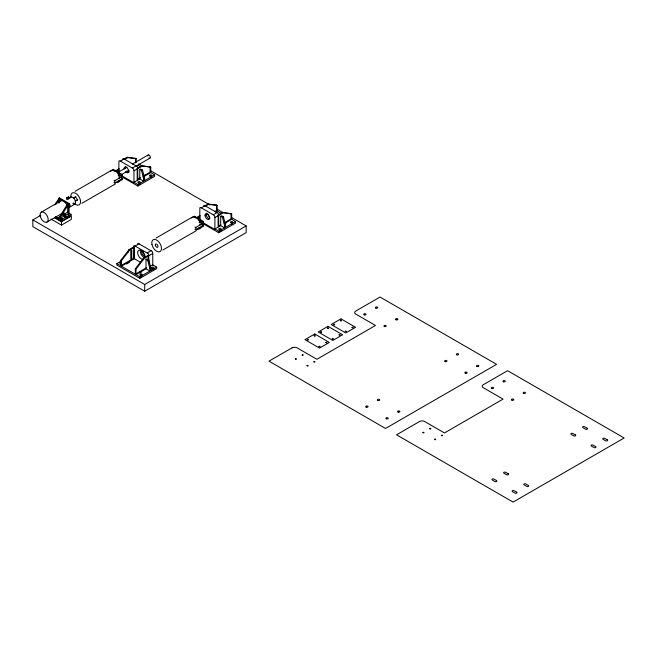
<?xml version="1.0" encoding="UTF-8"?>
<svg xmlns="http://www.w3.org/2000/svg" width="657" height="657" viewBox="0 0 657 657"><rect width="100%" height="100%" fill="white"/><g stroke="black" fill="none" stroke-linecap="round" stroke-linejoin="round"><path stroke-width="0.99" d="M139.76 178.934L139.76 169.588L141.542 170.615L143.653 178.934L143.653 181.184L139.76 178.934L133.954 182.276L137.855 184.527L154.65 174.828L154.65 176.322L137.855 186.021L121.044 176.322M144.622 180.618L144.622 178.375L142.512 170.056L140.729 169.021L139.76 169.588M145.994 268.795L145.994 259.449L147.776 260.476L149.886 268.795L149.886 271.045L145.994 268.795L135.966 274.585L135.966 269.132L144.368 258.332L152.761 253.43L152.572 252.206A1.716 0.994 60 0 0 152.112 251.409L138.2 243.377A1.716 0.994 60 0 0 137.74 243.64L137.551 244.708M150.855 270.479L150.855 268.237L148.745 259.917L146.963 258.883L145.994 259.449M220.695 225.663L220.695 216.317L222.485 217.344L224.595 225.671L224.595 227.913L220.695 225.663L214.896 229.014L218.797 231.256L235.592 221.565L235.592 223.06L218.797 232.759L201.986 223.052M225.565 227.355L225.565 225.105L223.454 216.785L221.664 215.759L220.695 216.317M66.472 198.816L68.574 197.979L66.636 199.096L66.554 197.938L67.975 198.751L69.913 197.626L68.517 196.821M59.738 216.736L67.77 203.489L67.728 212.531M62.3 220.128L61.224 220.456M203.58 206.15L203.76 205.526A1.716 0.994 60 0 1 204.22 205.263L218.132 213.287A1.716 0.994 60 0 1 218.592 214.083L218.781 226.764M118.736 177.719L119.549 178.187L119.894 177.513M199.72 224.374L200.484 224.916L200.738 224.201M122.662 159.24L122.826 158.797A1.716 0.994 60 0 1 123.286 158.526L137.19 166.558A1.716 0.994 60 0 1 137.65 167.354L137.839 180.034M68.418 196.845L68.41 197.716M128.09 252.157L129.002 249.635L133.667 246.95L134.315 247.319L134.315 258.718L121.405 266.175L121.405 260.722L129.807 249.931L134.315 247.319M195.474 217.771L194.842 217.212M70.012 197.683L68.114 198.734M54.671 204.902L59.352 197.88L69.059 203.489L69.059 213.213L65.306 215.381M55.837 204.417L59.352 198.628M59.697 216.802L59.483 217.138A1.618 1.322 -56.3 0 1 58.391 218.083M148.876 263.326L148.687 254.448A1.716 0.994 60 0 0 148.227 253.651L134.315 245.619A1.716 0.994 60 0 0 133.856 245.882L133.667 258.349L131.753 259.449L131.753 250.103L130.784 250.662L130.784 260.016L120.757 265.806L120.757 260.353L129.158 249.553L129.807 249.931M146.503 267.744L135.317 274.207L135.317 268.754L143.719 257.963L148.227 255.351L148.876 255.729M69.626 206.265L68.673 206.027M68.681 205.896L68.96 205.46L69.806 205.945A4.123 2.382 60 0 0 69.806 205.378L69.125 204.984M114.392 171.165L113.76 170.492M67.885 198.751L68.944 198.751M69.387 206.438L68.656 206.865M118.753 172.955L118.942 161.039A1.716 0.994 60 0 1 119.393 160.776L120.371 161.113L127.146 157.253L135.547 158.345L136.196 158.723L136.196 162.361M124.789 159.364L127.795 157.631L136.196 158.723M75.103 191.327L110.179 171.083M122.079 174.483L113.489 169.522L110.581 171.206A6.866 3.967 60 0 1 114.876 170.697A6.866 3.967 60 0 1 119.172 176.166L122.112 174.573A6.866 3.967 60 0 1 122.547 176.248L114.778 180.732L114.006 180.289M41.268 212.178L60.699 200.968M66.472 198.069L68.574 196.854M114.852 171.247L119.27 168.701M231.946 217.713L246.153 225.918L246.153 232.644L144.704 291.215L32.85 226.64L32.85 219.914L40.791 215.324M73.329 198.159L75.974 196.64M118.203 172.257L126.998 167.174M132.279 164.127L148.112 154.986M69.059 203.489L59.352 218.822L63.557 216.391L65.503 217.508L63.557 213.665L64.526 213.106L66.472 216.95L65.174 216.202M120.371 161.113L132.336 168.028L136.221 165.778M75.161 201.338L77.805 199.81M121.791 174.417L128.829 170.352M136.746 165.778L149.944 158.156M68.656 205.723L69.527 205.239M69.018 207.53L74.684 204.253M140.639 177.677L137.19 179.665L137.19 168.266L141.707 165.663L150.757 167.124L150.757 172.577L143.234 176.922M121.775 175.797L133.954 182.761L133.954 170.828L142.355 166.032L150.757 167.124M46.992 222.091L62.883 212.917M114.006 182.531L114.778 182.975L122.547 178.49L120.231 177.152M116.618 182.539A6.866 3.967 60 0 0 119.172 181.398L122.079 179.714A6.866 3.967 60 0 0 122.547 178.49M81.903 203.268L115.575 183.829M57.726 217.886L67.77 212.088M141.542 170.615L142.512 170.056M55.303 216.482L61.29 219.939L71.005 214.33L71.005 215.825L61.29 221.434L54.49 217.508M54.515 217.713L61.495 221.738L71.309 216.079L71.309 219.438L61.495 225.105L51.024 219.06M143.538 175.945L145.542 174.787M143.218 176.183L150.108 172.208L154.65 174.828M143.653 178.934L144.622 178.375M135.285 245.964L139.169 243.714M199.687 219.684L199.876 207.768A1.716 0.994 60 0 1 200.336 207.505L201.305 207.842L208.088 203.982L216.49 205.083L217.138 205.452L217.138 210.905L215.414 211.899M204.976 206.528L208.737 204.36L217.138 205.452M156.046 238.064L191.121 217.812M203.021 221.212L194.431 216.252L191.516 217.935A6.866 3.967 60 0 1 195.811 217.426A6.866 3.967 60 0 1 200.106 222.895L203.054 221.302A6.866 3.967 60 0 1 203.489 222.978L195.712 227.462L194.948 227.018M149.747 266.619L152.761 264.886L156.662 267.136L156.662 268.631L139.859 278.33L116.856 265.05L116.856 263.556L121.282 261.001M195.794 217.976L200.213 215.43M214.814 211.497L216.49 210.527L221.483 213.418M147.258 252.871L151.143 250.629M201.305 207.842L213.279 214.757L217.163 212.515M220.719 224.899L218.132 226.394L218.132 214.995L222.649 212.392L231.699 213.862L231.699 219.315L225.006 223.175M202.717 222.534L214.896 229.49L214.896 217.557L218.781 215.315M231.699 213.862L223.298 212.761L218.781 215.365L218.132 214.995M194.948 229.26L195.712 229.704L203.489 225.22L201.173 223.881M197.314 229.227A6.866 3.967 60 0 0 200.106 228.127L203.021 226.443A6.866 3.967 60 0 0 203.489 225.22M162.846 249.997L196.517 230.558M147.776 260.476L148.745 259.917M222.485 217.344L223.454 216.785M224.16 222.912L231.05 218.937L235.592 221.565M141.789 271.916L139.785 273.066L139.785 271.571M149.886 268.795L150.855 268.237M224.595 225.671L225.565 225.105M116.856 263.556L139.859 276.835L156.662 267.136M32.85 219.914L144.704 284.489L246.153 225.918M200.344 221.187C202.29 219.881 197.511 220.9 201.173 221.639M68.271 216.588L69.084 216.12M127.146 157.253L127.795 157.631M138.734 163.905L142.355 166.032M150.281 170.565L209.755 204.902M216.859 209L223.298 212.761M137.937 165.178L140.541 166.681M137.19 168.266L137.839 168.635M119.459 174.466L120.231 174.91M118.211 175.616L119.172 176.166M199.153 222.345L200.106 222.895M121.126 179.164L122.079 179.714M202.069 225.893L203.021 226.443M118.695 181.118L119.172 181.398M199.153 227.577L200.106 228.127M68.673 204.885L69.387 205.296M69.059 213.213L71.005 214.33M143.719 257.963L144.368 258.332M134.315 258.718L140.401 262.233M120.757 260.353L121.405 260.722M135.317 268.754L135.966 269.132M213.279 214.757L214.248 215.537A1.716 0.994 60 0 1 214.708 216.325L214.896 217.557M132.336 168.028L133.305 168.8A1.716 0.994 60 0 1 133.765 169.596L133.954 170.828M231.05 213.484L231.05 218.937M226.484 221.516L226.484 223.01M218.797 231.256L218.797 232.759M216.49 205.083L216.49 210.527M152.761 253.43L152.761 265.362M150.108 166.755L150.108 172.208M148.227 255.351L148.227 260.106M144.704 284.489L144.704 291.215M139.859 276.835L139.859 278.33M137.855 184.527L137.855 186.021M135.547 158.345L135.547 162.895M69.823 204.286L69.823 205.846M68.41 213.582L68.41 203.867L58.703 198.258L58.703 203.12M63.557 213.665L63.557 216.391M61.495 221.738L61.495 225.105M61.29 219.939L61.29 221.434M59.352 197.88L59.352 202.742M151.792 177.193A1.142 0.657 0 0 1 151.044 177.62M150.141 176.413A1.142 0.657 0 0 1 151.258 176.413M140.097 183.944A1.142 0.657 0 0 1 139.35 184.371M117.923 171.658A1.142 0.657 0 0 1 119.262 171.469M198.8 218.436A1.142 0.657 0 0 1 200.089 218.181M232.726 223.922A1.142 0.657 0 0 1 231.642 224.382M221.039 230.673A1.142 0.657 0 0 1 220.292 231.1M219.134 230.007A1.142 0.657 0 0 1 220.399 229.868M153.795 269.493A1.142 0.657 0 0 1 153.048 269.92M152.054 268.754A1.142 0.657 0 0 1 153.434 268.787M142.101 276.244A1.142 0.657 0 0 1 141.362 276.671M140.13 275.62A1.142 0.657 0 0 1 141.887 275.62M120.354 263.777A1.142 0.657 0 0 1 121.266 263.777M129.248 171.05A5.108 2.948 60 0 1 128.583 170.36M119.262 171.19A1.142 0.657 0 0 1 117.66 170.582A1.142 0.657 0 0 1 119.262 169.974M129.043 171.986A3.203 1.848 60 0 1 126.776 171.083M125.438 168.586A3.203 1.848 60 0 1 125.717 166.599M124.124 169.046A3.203 1.848 60 0 1 126.358 167.248A3.203 1.848 60 0 1 128.575 171.633A3.203 1.848 60 0 1 125.52 171.805M147.743 155.964A1.831 1.059 60 0 1 148.991 155.052A1.831 1.059 60 0 1 150.322 157.368A1.831 1.059 60 0 1 148.917 157.992M144.893 257.766A5.108 2.948 60 0 1 141.345 254.661A5.108 2.948 60 0 1 140.426 250.038M142.93 259.359A5.108 2.948 60 0 1 137.756 253.602A5.108 2.948 60 0 1 141.37 250.588A5.108 2.948 60 0 1 144.745 257.856M121.266 263.49A1.142 0.657 0 0 1 119.664 262.89A1.142 0.657 0 0 1 121.266 262.283M144.934 256.115A3.203 1.848 60 0 1 142.216 253.972A3.203 1.848 60 0 1 142.002 250.662M144.951 254.949A3.203 1.848 60 0 1 142.898 250.925M209.846 217.451A5.108 2.948 60 0 1 207.817 213.936M200.089 217.943A1.142 0.657 0 0 1 198.603 217.311A1.142 0.657 0 0 1 200.089 216.687M209.985 218.715A3.203 1.848 60 0 1 206.947 216.785A3.203 1.848 60 0 1 206.791 213.197M198.348 219.66A1.881 1.084 60 0 1 198.595 219.75M194.07 217.056A6.866 3.967 60 0 1 194.431 216.252M195.712 227.462A6.866 3.967 60 0 1 195.712 229.704M74.372 198.028A1.881 1.084 60 0 1 75.727 197.404A1.881 1.084 60 0 1 77.025 199.629A1.881 1.084 60 0 1 75.826 200.516M70.964 197.453A6.866 3.967 60 0 1 75.35 193.125A6.866 3.967 60 0 1 80.54 202.184A6.866 3.967 60 0 1 74.545 203.695M113.07 170.557A6.866 3.967 60 0 1 113.489 169.522M114.778 180.732A6.866 3.967 60 0 1 114.778 182.975M59.795 202.028A5.724 3.301 60 0 1 63.146 201.034A5.724 3.301 60 0 1 66.948 205.321M67.835 199.424A4.123 2.382 60 0 1 68.073 198.808M69.839 198.077A4.123 2.382 60 0 1 74.709 199.539A4.123 2.382 60 0 1 73.428 204.384M73.108 203.744C74.643 204.549 73.568 201.395 73.108 203.744M60.929 218.592L62.3 218.674L60.961 218.51M67.728 197.839C68.862 199.334 69.65 196.583 67.745 197.798M67.728 214.667C68.862 216.161 69.65 213.41 67.745 214.625M295.338 358.968C296.948 360.381 296.709 357.63 295.338 358.968M302.13 355.043C303.526 356.521 303.715 353.712 302.13 355.043M307.312 339.718C308.683 341.172 308.979 338.404 307.328 339.677M306.991 365.694C308.232 367.189 308.839 364.356 306.991 365.694M314.112 335.793C315.303 337.271 316.009 334.528 314.12 335.752M313.791 361.769C314.966 363.264 315.705 360.463 313.8 361.736M318.965 346.444C320.255 347.939 320.764 345.114 318.965 346.444M320.591 332.056C321.996 333.518 322.193 330.693 320.591 332.056M325.765 342.519C327.046 344.013 327.547 341.18 325.765 342.519M327.383 328.13L328.755 328.213L327.416 328.048M332.245 338.782C333.83 340.211 333.616 337.435 332.245 338.782M333.542 324.574C334.848 326.061 335.325 323.211 333.542 324.574M339.045 334.856C340.4 336.31 340.728 333.575 339.053 334.815M340.334 320.649C341.739 322.135 341.895 319.31 340.334 320.649M345.196 331.3L346.559 331.383L345.221 331.227M351.996 327.383C353.17 328.861 353.918 326.127 352.004 327.342M422.894 432.618C424.397 434.055 424.323 431.329 422.911 432.577M429.694 428.692C430.885 430.171 431.6 427.428 429.703 428.651M434.556 439.344C435.862 440.831 436.338 437.981 434.556 439.344M441.348 435.419C442.752 436.905 442.908 434.08 441.348 435.419M118.736 173.974C119.837 175.559 120.601 172.734 118.736 173.974M128.632 262.053L125.963 263.597L126.629 263.983L129.298 262.439L128.632 262.053M314.736 333.994L304.922 339.661L319.532 348.103L329.346 342.437L314.736 333.994M328.007 326.332L318.193 331.999L332.812 340.441L342.625 334.774L328.007 326.332M340.958 318.859L331.144 324.525L345.763 332.959L355.577 327.293L340.958 318.859M291.971 347.89L268.984 361.161L385.536 428.454L496.585 364.339L380.033 297.046L355.741 311.073A3.663 2.119 0 0 0 355.741 314.062L375.492 325.461L316.904 359.289L297.153 347.89A3.663 2.119 0 0 0 291.971 347.89M419.536 421.531L396.549 434.803L513.101 502.096L624.15 437.981L507.598 370.696L483.297 384.723A3.663 2.119 0 0 0 483.297 387.712L503.048 399.111L444.461 432.938L424.709 421.531A3.663 2.119 0 0 0 419.536 421.531M587.161 428.233L584.574 426.738A1.142 0.657 0 0 0 582.956 426.738A1.142 0.657 0 0 0 582.956 427.674L585.543 429.169A1.142 0.657 0 0 0 587.161 429.169A1.142 0.657 0 0 0 587.161 428.233M607.298 439.862L604.711 438.367A1.142 0.657 0 0 0 603.093 438.367A1.142 0.657 0 0 0 603.093 439.303L605.68 440.798A1.142 0.657 0 0 0 607.298 440.798A1.142 0.657 0 0 0 607.298 439.862M575.409 434.95L572.814 433.456A1.142 0.657 0 0 0 571.196 433.456A1.142 0.657 0 0 0 571.196 434.384L573.783 435.878A1.142 0.657 0 0 0 575.409 435.878A1.142 0.657 0 0 0 575.409 434.95M595.603 446.612L593.016 445.118A1.142 0.657 0 0 0 591.399 445.118A1.142 0.657 0 0 0 591.399 446.046L593.985 447.548A1.142 0.657 0 0 0 595.603 447.548A1.142 0.657 0 0 0 595.603 446.612M508.165 473.771L505.57 472.276A1.142 0.657 0 0 0 503.952 472.276A1.142 0.657 0 0 0 503.952 473.212L506.547 474.707A1.142 0.657 0 0 0 508.165 474.707A1.142 0.657 0 0 0 508.165 473.771M528.368 485.433L525.772 483.938A1.142 0.657 0 0 0 524.155 483.938A1.142 0.657 0 0 0 524.155 484.874L526.742 486.369A1.142 0.657 0 0 0 528.368 486.369A1.142 0.657 0 0 0 528.368 485.433M496.47 480.522L493.883 479.027A1.142 0.657 0 0 0 492.265 479.027A1.142 0.657 0 0 0 492.265 479.955L494.852 481.458A1.142 0.657 0 0 0 496.47 481.458A1.142 0.657 0 0 0 496.47 480.522M516.673 492.183L514.078 490.689A1.142 0.657 0 0 0 512.46 490.689A1.142 0.657 0 0 0 512.46 491.625L515.055 493.12A1.142 0.657 0 0 0 516.673 493.12A1.142 0.657 0 0 0 516.673 492.183M503.549 381.799A1.142 0.657 0 0 0 505.266 381.224A1.142 0.657 0 0 0 503.549 380.649A1.142 0.657 0 0 0 503.549 381.799M523.645 393.42A1.142 0.657 0 0 0 525.46 392.952A1.142 0.657 0 0 0 523.851 392.286A1.142 0.657 0 0 0 523.645 393.42M511.959 400.17A1.142 0.657 0 0 0 513.766 399.702A1.142 0.657 0 0 0 512.156 399.037A1.142 0.657 0 0 0 511.959 400.17M491.855 388.55A1.142 0.657 0 0 0 493.571 387.975A1.142 0.657 0 0 0 491.855 387.4A1.142 0.657 0 0 0 491.855 388.55M366.294 407.2A1.142 0.657 0 0 0 368.019 406.634A1.142 0.657 0 0 0 366.294 406.059A1.142 0.657 0 0 0 366.294 407.2M377.989 400.45A1.142 0.657 0 0 0 379.705 399.883A1.142 0.657 0 0 0 377.989 399.308A1.142 0.657 0 0 0 377.989 400.45M386.497 418.862A1.142 0.657 0 0 0 388.213 418.295A1.142 0.657 0 0 0 386.497 417.721A1.142 0.657 0 0 0 386.497 418.862M398.191 412.111A1.142 0.657 0 0 0 399.908 411.545A1.142 0.657 0 0 0 398.191 410.97A1.142 0.657 0 0 0 398.191 412.111M465.337 373.258A1.142 0.657 0 0 0 467.143 372.79A1.142 0.657 0 0 0 465.542 372.117A1.142 0.657 0 0 0 465.337 373.258M477.023 366.507A1.142 0.657 0 0 0 478.838 366.039A1.142 0.657 0 0 0 477.228 365.366A1.142 0.657 0 0 0 477.023 366.507M445.232 361.629A1.142 0.657 0 0 0 446.949 361.054A1.142 0.657 0 0 0 445.232 360.488A1.142 0.657 0 0 0 445.232 361.629M456.829 354.846A1.142 0.657 0 0 0 458.635 354.378A1.142 0.657 0 0 0 457.026 353.704A1.142 0.657 0 0 0 456.829 354.846M364.29 314.9A1.142 0.657 0 0 0 366.006 314.325A1.142 0.657 0 0 0 364.29 313.759A1.142 0.657 0 0 0 364.29 314.9M384.394 326.521A1.142 0.657 0 0 0 386.201 326.061A1.142 0.657 0 0 0 384.6 325.387A1.142 0.657 0 0 0 384.394 326.521M396.089 319.778A1.142 0.657 0 0 0 397.896 319.31A1.142 0.657 0 0 0 396.286 318.637A1.142 0.657 0 0 0 396.089 319.778M375.886 308.108A1.142 0.657 0 0 0 377.693 307.648A1.142 0.657 0 0 0 376.091 306.975A1.142 0.657 0 0 0 375.886 308.108M150.125 176.068A1.142 0.657 0 0 0 151.841 175.493A1.142 0.657 0 0 0 150.125 174.926A1.142 0.657 0 0 0 150.125 176.068M138.43 182.818A1.142 0.657 0 0 0 140.155 182.244A1.142 0.657 0 0 0 138.43 181.677A1.142 0.657 0 0 0 138.43 182.818M140.442 275.119A1.142 0.657 0 0 0 142.158 274.552A1.142 0.657 0 0 0 140.442 273.977A1.142 0.657 0 0 0 140.442 275.119M152.128 268.368A1.142 0.657 0 0 0 153.853 267.801A1.142 0.657 0 0 0 152.128 267.227A1.142 0.657 0 0 0 152.128 268.368M231.067 222.797A1.142 0.657 0 0 0 232.783 222.23A1.142 0.657 0 0 0 231.067 221.655A1.142 0.657 0 0 0 231.067 222.797M219.274 229.515A1.142 0.657 0 0 0 221.089 229.047A1.142 0.657 0 0 0 219.479 228.373A1.142 0.657 0 0 0 219.274 229.515M205.058 215.71A3.203 1.848 60 0 0 208.721 219.446A3.203 1.848 60 0 0 208.105 214.609A3.203 1.848 60 0 0 205.058 215.71M155.331 245.151A1.881 1.084 60 0 0 157.491 247.319A1.881 1.084 60 0 0 157.097 244.478A1.881 1.084 60 0 0 155.331 245.151M151.931 244.33A6.866 3.967 60 0 0 160.037 251.615A6.866 3.967 60 0 0 157.943 241.004A6.866 3.967 60 0 0 151.931 244.33M40.134 215.562A5.724 3.301 60 0 0 46.68 222.238A5.724 3.301 60 0 0 45.579 213.607A5.724 3.301 60 0 0 40.134 215.562"/></g></svg>
